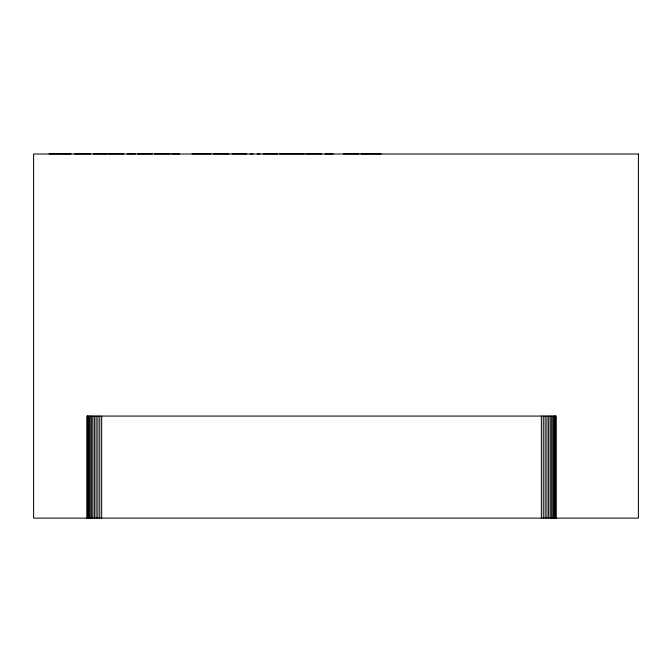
<?xml version="1.0" encoding="UTF-8"?>
<svg xmlns="http://www.w3.org/2000/svg" width="672" height="672" viewBox="0 0 672 672"><rect width="100%" height="100%" fill="white"/><g stroke="black" fill="none" stroke-linecap="round" stroke-linejoin="round"><path stroke-width="1.01" d="M49.031 153.88L71.072 153.88M74.651 153.88L90.51 153.88M93.206 153.88L107.1 153.88M108.352 153.88L123.665 153.88M127.201 153.88L135.358 153.88M137.584 153.88L152.342 153.88M154.484 153.88L170.108 153.88M171.755 153.88L179.55 153.88M192.024 153.88L211.126 153.88M213.486 153.88L228.791 153.88M232.033 153.88L246.792 153.88M250.16 153.88L252.983 153.88M257.208 153.88L260.072 153.88M263.189 153.88L277.536 153.88M279.577 153.88L295.428 153.88M296.478 153.88L304.273 153.88M305.953 153.88L321.577 153.88M325.004 153.88L333.161 153.88M343.442 153.88L358.94 153.88M360.923 153.88L381.116 153.88M555.937 518.12L555.937 416.069L87.1 416.069L87.1 518.12M555.811 416.069L555.811 518.12M555.442 416.069L555.442 518.12M554.828 416.069L554.828 518.12M553.98 416.069L553.98 518.12M552.922 416.069L552.922 518.12M551.67 416.069L551.67 518.12M550.234 416.069L550.234 518.12M548.646 416.069L548.646 518.12M546.941 416.069L546.941 518.12M545.135 416.069L545.135 518.12M543.262 416.069L543.262 518.12M541.355 416.069L541.355 518.12M101.682 416.069L101.682 518.12M99.775 416.069L99.775 518.12M97.91 416.069L97.91 518.12M96.104 416.069L96.104 518.12M94.391 416.069L94.391 518.12M92.803 416.069L92.803 518.12M91.375 416.069L91.375 518.12M90.115 416.069L90.115 518.12M89.057 416.069L89.057 518.12M88.208 416.069L88.208 518.12M87.604 416.069L87.604 518.12M87.226 416.069L87.226 518.12M638.4 154.006L33.6 154.006L33.6 518.12L638.4 518.12L638.4 154.006"/></g></svg>
